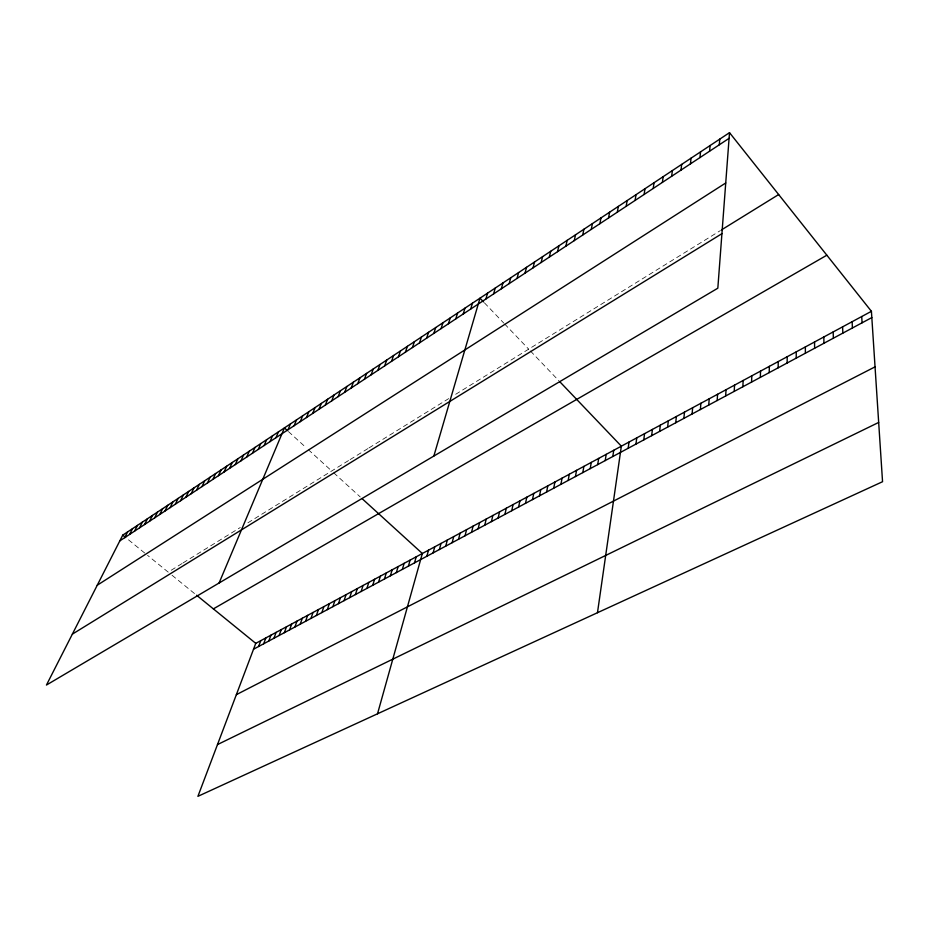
<?xml version="1.0" encoding="UTF-8"?>
<svg xmlns="http://www.w3.org/2000/svg" width="929" height="929" viewBox="0 0 929 929"><rect width="100%" height="100%" fill="white"/><g stroke="black" fill="none" stroke-linecap="round" stroke-linejoin="round"><path stroke-width="0.7" stroke-dasharray="4.64 3.48" d="M182.061 563.531L168.172 572.113L147.548 555.333M183.071 562.904L240.286 527.509M247.892 522.818L349.095 460.215M350.128 459.576L367.907 448.591M368.964 447.929L448.707 398.611M455.686 394.291L720.416 230.566M128.504 539.842L144.703 553.022M172.004 575.225L194.73 593.724M288.431 431.555L306.326 447.848M308.3 449.648L331.711 470.968M333.697 472.78L360.243 496.945M484.415 302.819L503.727 323.037M504.598 323.942L528.671 349.153M530.424 350.988L558.933 380.832"/><path stroke-width="1.39" d="M796.223 358.129L796.246 351.847M787.142 362.995L787.2 356.724M778.13 367.826L778.247 361.555M769.2 372.622L769.363 366.34M760.34 377.371L760.549 371.089M751.561 382.086L751.816 375.804M742.852 386.754L743.154 380.484M734.212 391.388L734.56 385.117M725.654 395.975L726.037 389.704M717.165 400.538L717.594 394.268M708.734 405.056L709.21 398.785M729.509 132.661L717.827 288.199L46.45 685.045L122.733 535.15L729.509 132.661L871.414 311.308L882.55 481.71L197.912 796.339L255.754 643.356L871.414 311.308M700.385 409.538L700.896 403.267M719.29 144.796L719.766 139.129M692.093 413.974L692.651 407.715M709.57 151.218L710.116 145.528M683.883 418.387L684.476 412.128M675.731 422.753L676.358 416.506M699.955 157.57L700.547 151.88M667.637 427.096L668.311 420.837M690.433 163.864L691.071 158.162M659.613 431.393L660.333 425.145M651.659 435.666L652.413 429.419M680.992 170.1L681.689 164.387M643.774 439.905L644.552 433.657M635.935 444.097L636.76 437.861M671.644 176.278L672.387 170.553M628.167 448.266L629.026 442.03M662.377 182.398L663.178 176.661M597.475 612.722L621.35 446.164L559.932 381.865M612.815 456.499L613.744 450.275M653.203 188.471L654.051 182.723M605.232 460.575L606.184 454.351M644.099 194.475L645.005 188.715M597.695 464.616L598.694 458.392M590.229 468.622L591.262 462.398M635.088 200.432L636.04 194.66M582.82 472.594L583.876 466.381M626.158 206.331L627.156 200.559M575.457 476.542L576.549 470.329M568.165 480.456L569.291 474.254M617.309 212.172L618.354 206.389M560.919 484.334L562.068 478.145M608.541 217.967L609.633 212.184M553.73 488.189L554.915 482M546.6 492.022L547.808 485.832M599.855 223.715L600.993 217.92M539.517 495.819L540.759 489.629M591.239 229.405L592.423 223.599M532.491 499.593L533.769 493.404M525.512 503.332L526.824 497.154M582.704 235.037L583.923 229.231M518.591 507.037L519.926 500.87M574.25 240.634L575.515 234.816M511.728 510.729L513.087 504.563M504.911 514.387L506.293 508.221M565.866 246.173L567.166 240.356M498.141 518.01L499.547 511.856M557.551 251.666L558.898 245.837M491.418 521.622L492.858 515.467M484.752 525.199L486.215 519.056M549.306 257.101L550.7 251.283M541.142 262.501L542.571 256.671M478.133 528.752L479.619 522.609M471.56 532.271L473.07 526.139M465.034 535.778L466.567 529.646M533.049 267.854L534.512 262.013M458.554 539.25L460.11 533.13M525.013 273.161L526.522 267.32M452.121 542.699L453.712 536.59M445.734 546.124L447.348 540.016M517.058 278.41L518.591 272.569M509.173 283.624L510.741 277.783M439.394 549.527L441.031 543.419M433.1 552.894L434.76 546.809M426.852 556.25L428.524 550.165M501.346 288.791L502.949 282.939M377.522 713.797L422.347 553.498L362.182 498.722M493.589 293.924L495.238 288.071M414.508 562.869L416.227 556.796M485.902 298.999L487.574 293.146M408.412 566.144L410.153 560.071M433.843 456.058L479.979 298.186L483.533 301.89M402.362 569.384L404.127 563.322M396.346 572.612L398.135 566.562M470.713 309.043L472.455 303.179M390.377 575.817L392.189 569.767M463.211 313.99L464.988 308.126M384.455 578.988L386.278 572.949M378.567 582.146L380.414 576.119M455.767 318.902L457.579 313.038M372.726 585.282L374.584 579.255M366.92 588.394L368.801 582.378M448.393 323.78L450.24 317.915M361.149 591.494L363.053 585.479M355.424 594.56L357.34 588.556M441.078 328.611L442.947 322.746M349.734 597.614L351.673 591.622M433.82 333.406L435.724 327.542M344.078 600.645L346.041 594.653M426.632 338.156L428.559 332.292M338.47 603.653L340.444 597.672M332.896 606.649L334.881 600.668M419.49 342.882L421.452 337.006M327.356 609.621L329.365 603.653M321.852 612.571L323.884 606.602M412.406 347.551L414.404 341.686M405.392 352.196L407.401 346.32M316.394 615.497L318.438 609.54M310.96 618.412L313.015 612.466M305.571 621.304L307.638 615.358M398.425 356.794L400.469 350.93M391.515 361.358L393.582 355.493M300.218 624.172L302.297 618.249M294.888 627.029L296.99 621.106M289.604 629.874L291.718 623.951M384.652 365.898L386.754 360.022M284.355 632.684L286.48 626.773M377.859 370.381L379.984 364.516M279.13 635.482L281.278 629.583M371.112 374.84L373.261 368.976M273.95 638.269L276.11 632.37M268.795 641.033L270.966 635.146M364.412 379.264L366.595 373.4M263.673 643.774L265.868 637.898M258.587 646.503L260.794 640.627M357.77 383.654L359.976 377.789M351.185 388.008L353.403 382.144M344.647 392.328L346.889 386.464M338.156 396.613L340.432 390.749M331.723 400.863L334.01 395.011M325.336 405.09L327.647 399.226M318.995 409.271L321.329 403.418M312.701 413.428L315.059 407.576M306.465 417.562L308.846 411.71M300.264 421.65L302.668 415.797M294.121 425.714L296.537 419.862M288.013 429.744L290.452 423.903M219.081 583.006L284.425 427.909L287.421 430.638M275.971 437.698L278.456 431.857M270.025 441.623L272.534 435.794M264.126 445.525L266.646 439.696M258.274 449.392L260.805 443.563M252.467 453.236L255.01 447.406M246.696 457.045L249.262 451.227M240.959 460.83L243.549 455.013M235.281 464.593L237.882 458.775M229.626 468.321L232.25 462.503M224.028 472.025L226.664 466.219M218.466 475.694L221.114 469.9M212.938 479.352L215.609 473.546M207.446 482.975L210.14 477.181M201.999 486.575L204.705 480.781M196.6 490.152L199.305 484.357M191.223 493.694L193.952 487.911M185.893 497.224L188.633 491.441M180.598 500.719L183.361 494.936M175.337 504.192L178.113 498.42M170.112 507.64L172.899 501.881M164.932 511.066L167.731 505.306M159.776 514.469L162.598 508.709M154.667 517.848L157.489 512.1M149.581 521.204L152.426 515.456M144.541 524.537L147.397 518.8M139.536 527.846L142.392 522.11M134.554 531.133L137.434 525.408M129.607 534.407L132.499 528.682M124.707 537.647L127.598 531.922M119.829 540.875L729.091 138.328M97.243 585.235L725.735 182.978M721.566 229.846L778.665 194.544M72.357 634.147L721.926 233.678M213.38 608.878L826.845 255.208M253.536 649.22L871.82 317.579M236.349 694.66L875.037 366.862M217.479 744.582L878.671 422.44M122.733 535.15L125.612 537.496M196.611 595.245L255.754 643.356M861.717 316.534L862.077 322.804M852.125 321.701L852.416 327.983M842.603 326.834L842.847 333.116M833.174 331.932L833.359 338.202M823.814 336.972L823.953 343.254M814.547 341.977L814.628 348.247M805.35 346.935L805.385 353.206"/></g></svg>
